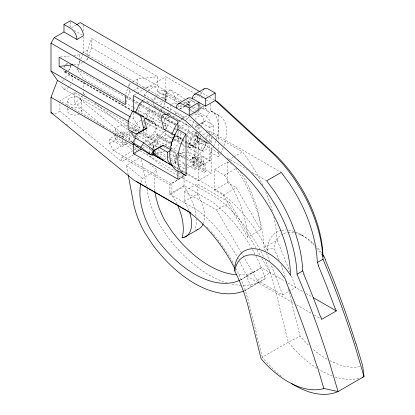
<?xml version="1.0" encoding="UTF-8"?>
<svg xmlns="http://www.w3.org/2000/svg" width="415" height="415" viewBox="0 0 415 415"><rect width="100%" height="100%" fill="white"/><g stroke="black" fill="none" stroke-linecap="round" stroke-linejoin="round"><path stroke-width="0.31" stroke-dasharray="2.08 1.56" d="M153.177 148.222L157.767 142.309L157.767 136.343L157.435 134.88L170.171 142.226L170.897 143.912L157.767 136.343M195.989 216.397A42.008 24.257 60 0 0 184.047 186.522L184.047 176.219L169.465 184.634L169.46 194.033L197.69 210.322M149.893 145.541L150.059 144.379L153.747 141.857L157.435 134.88M185.78 172.547L221.558 193.193L228.437 198.884A107.386 62.006 60 0 1 263.452 242.692L267.997 251.215L267.032 249.156L268.334 243.232A48.379 27.935 60 0 1 281.235 230.424M279.222 260.355A111.931 64.626 60 0 0 273.77 248.445L274.678 244.295A43.772 25.274 60 0 1 282.485 234.195M144.866 142.553L145.317 140.706L151.278 139.502L157.238 133.822L165.346 138.506L172.816 137.349M165.876 101.094L165.346 96.145L157.238 91.461L158.426 86.533L166.54 91.217L167.069 96.171L165.876 101.094L164.688 97.546L167.069 96.171M152.383 149.696L153.425 145.39L145.317 140.706M165.346 96.145L166.54 91.217M178.683 165.58L175.436 163.707L174.907 158.758L176.1 153.83L178.59 153.446M188.218 106.442L188.021 104.585L189.214 99.662L191.139 100.165L196.01 102.977M175.436 163.707L176.629 158.784L176.1 153.83L177.293 157.378M189.147 107.075L189.743 104.611L189.214 99.662M179.223 165.896L183.549 168.391L184.742 163.469L177.169 159.095M191.299 115.308L196.663 114.224L197.26 111.76M199.838 132.888L198.51 127.332L199.247 124.287L205.736 120.796L213.844 125.48L213.844 132.717L213.108 135.762M141.079 182.393L142.366 178.398L156.979 169.968L149.509 163.878M87.508 55.703L87.508 50.179L91.559 38.471L157.762 76.676L157.762 85.884L142.553 87.643M83.182 61.887L87.508 59.387L88.317 57.047M88.519 56.461L91.559 47.678L91.559 38.471M125.719 94.241L127.545 88.971M128.354 86.631L129.371 83.7L130.45 83.078M126.129 102.282L129.371 92.913L129.371 89.23M152.974 148.57L153.711 146.49L159.407 146.557M124.381 102.215L83.446 78.591L76.951 69.222L77.647 67.417M77.88 66.815L80.66 59.589M80.894 58.987L82.979 53.566M134.361 142.49L135.518 139.482M136.447 137.075L137.604 134.061M138.532 131.654L139.922 128.038L133.428 118.669L130.626 117.051M160.47 118.358L159.386 116.797L161.01 112.584M161.243 111.977L162.4 108.969M162.633 108.367L164.719 102.946M164.947 102.344L165.876 99.937L165.876 76.749L194.77 93.427M174.99 124.848L166.882 120.163L168.983 115.603M169.247 115.033L170.565 112.185M175.95 124.417L170 120.983L165.352 130.326M196.694 136.343A5.162 2.983 -60 0 1 195.055 144.342A5.162 2.983 -60 0 1 190.584 141.759A5.162 2.983 -60 0 1 196.694 136.343L209.425 143.74L206.307 142.926L202.624 150.91L196.663 156.585L197.851 160.133L191.891 165.813L189.51 167.188L183.549 168.391M210.213 142.034L212.06 138.045M146.915 129.459L146.568 130.18A7.688 4.435 -60 0 0 151.278 136.877A7.688 4.435 -60 0 0 155.983 124.744L155.117 123.945A7.688 4.435 -60 0 0 147.434 128.38M103.958 126.72L74.534 102.718L80.214 99.413L83.462 93.697L83.457 89.292M186.963 157.301L201.415 165.642L210.338 160.486L210.338 152.191L211.323 150.754A34.419 19.873 -60 0 0 213.694 146.194M210.338 152.191L218.451 156.875L219.436 155.433A34.419 19.873 -60 0 0 220.666 153.187M179.571 102.028L174.99 98.666L166.882 93.982L170 89.562L178.113 94.247L185.744 99.854M174.99 98.666L178.113 94.247M165.03 130.782L158.426 137.37L166.54 142.054L170.897 141.38M185.858 105.156L188.286 101.722L186.252 100.228M154.385 152.222L155.423 150.749M183.606 102.038L188.021 104.585L191.139 100.165L195.211 103.159M164.558 159.697L166.638 156.751M206.307 116.745L209.425 112.325L201.311 107.641L198.194 112.06L206.307 116.745L209.99 120.475L209.99 127.711L213.844 125.48M173.387 140.991L178.99 140.125L180.919 137.391L179.591 131.835M172.671 164.382L175.099 160.942L169.688 157.825M148.622 152.02L149.732 152.658L152.793 148.715M68.06 70.706L68.859 69.87A4.591 2.651 -60 0 0 70.483 65.689M160.766 109.498L161.57 108.709M200.191 132.261L201.529 130.943A7.688 4.435 -60 0 1 202.945 129.994M144.519 95.974L144.124 94.791L147.792 91.3M148.248 90.864L150.085 89.116L152.466 87.741L158.426 86.533M143.481 100.088L144.856 98.78M178.507 122.358L183.549 117.554L175.436 112.87L174.191 113.067M185.199 120.666L189.323 116.734M160.33 105.026L160.875 104.528A7.688 4.435 -60 0 0 163.064 101.219M200.305 127.291L198.941 128.541A7.688 4.435 -60 0 1 196.591 129.729M66.41 64.418L68.06 63.469M244.072 290.868A107.667 62.167 60 0 0 245.182 290.386L265.393 278.512L260.449 265.595L255.988 256.205M245.182 290.386L265.393 278.512M71.546 27.618L75.872 25.118M254.379 271.846L239.782 280.281A96.213 55.553 60 0 0 246.671 276.053L261.268 267.623L285.349 281.52M73.688 55.522L79.395 54.863L82.097 53.302M82.637 52.985L87.508 50.179M73.694 64.73L79.395 64.071L82.642 62.198M127.234 122.83L74.518 92.41L59.921 100.84L131.986 142.412M54.759 114.125L59.921 111.147L59.921 102.126M132.613 81.828L137.479 79.016L157.762 76.676M129.371 92.913L133.158 90.729M133.697 90.413L137.484 88.229L139.383 88.011M134.548 94.838L136.784 93.546M137.344 93.225L142.936 89.993M143.497 89.671L165.876 76.749M178.471 173.003L184.058 176.23L171.068 183.715L113.637 150.552L109.581 143.528L109.581 138.843L116.61 134.787M117.149 134.476L122.56 131.353L134.455 138.221M129.231 128.811L131.986 127.218L139.02 131.275M171.665 104.31L174.419 102.718L176.583 103.968M109.581 143.528L120.397 137.282M120.936 136.971L122.56 136.037L122.56 131.353M130.673 132.286L122.56 136.971L122.56 138.843M132.836 131.041L135.539 129.48L138.875 131.405M177.345 107.407L181.671 104.907M183.829 103.657L185.993 102.406A9.177 5.302 60 0 1 186.216 100.596M193.566 98.039L197.893 95.538M200.056 94.288L202.219 93.043A9.177 5.302 60 0 1 202.437 91.227M179.778 108.995L184.696 106.24M186.817 105.187L189.022 103.911L188.286 101.722M113.637 150.552L126.617 143.061L133.863 147.247M109.581 138.843L122.56 146.339L127.965 143.216M130.128 141.966L132.836 140.405M177.885 121.144L181.241 119.204M181.801 118.882L187.393 115.65M199.703 108.543L203.62 106.282M133.666 154.722L121.766 161.591L121.766 157.14L133.666 150.272M134.206 149.96L136.369 148.71L136.369 151.252M142.355 148.414L146.142 146.23M148.305 144.98L165.881 134.828L173.107 138.999M134.206 154.411L136.369 153.161M128.209 174.959L126.445 165.409L138.797 158.276M199.247 124.287L195.387 126.513L195.979 128.982M200.253 123.898L205.736 120.796M186.833 174.025L186.812 164.703L194.925 169.387L194.92 139.409L200.538 136.167M202.785 134.87L206.717 132.598M207.277 132.276L209.523 130.979L281.277 172.391M203.194 138.563L198.329 141.375L198.329 180.717L211.308 173.221L211.308 145.489M205.358 137.313L210.223 134.507M174.907 158.758L176.816 157.653M195.735 156.367L195.735 159.552L203.848 164.231L203.848 161.046L195.735 156.367L192.493 158.24L204.004 164.885L205.627 163.951L205.627 171.442L204.004 172.381L193.297 166.197L192.487 164.791L192.487 157.295L194.92 157.793L205.627 163.951M186.812 164.703L192.493 161.425L200.606 166.109L200.606 162.924L203.848 161.046M195.735 159.552L201.415 156.273L209.523 160.958L209.523 144.373M178.471 178.855L183.487 175.955M194.925 169.387L200.606 166.109M169.46 194.033L184.058 185.598L212.288 201.892A102.806 59.35 60 0 1 251.594 248.046M233.282 157.186L229.495 159.37L230.097 160.107M233.821 156.87L242.479 151.874L249.467 161.57L255.334 170.975A103.869 59.968 60 0 1 263.146 186.003M176.992 204.045A42.008 24.257 60 0 0 171.068 194.018L184.047 186.522M240.363 172.033L243.906 177.713A80.889 46.703 60 0 1 260.236 224.276L260.677 229.801L247.698 237.297L223.379 195.18L214.55 190.08L214.55 169.476L227.529 161.98L231.373 164.2M188.898 210.633A28.153 16.252 60 0 0 184.213 201.607L184.213 191.299L197.192 183.809L229.64 202.541L255.713 247.703M214.55 169.476L224.427 175.177L236.866 167.997M184.213 201.607L197.192 194.111L197.192 183.809M214.55 190.08L227.529 182.59L236.358 187.689L260.677 229.801M223.379 195.18L236.358 187.689M184.213 191.299L216.661 210.037L229.64 202.541M241.125 252.408L257.222 280.291L270.201 272.795L261.829 258.296M257.222 280.291L282.641 294.966L295.625 287.471L295.153 286.148A613.915 354.446 60 0 0 291.392 276.022M281.292 376.244A93.515 53.997 60 0 1 262.332 357.227L288.29 342.24L300.076 336.202L303.407 340.004A84.292 48.669 60 0 0 309.128 345.742M265.408 250.831L264.075 247.714L277.075 240.269L276.307 230.766A103.869 59.968 60 0 0 273.781 216.614M185.235 105.95L189.022 103.911M179.757 109.046L184.623 106.432M198.09 125.06L195.387 126.513L198.51 127.332M165.232 144.845L170.171 142.226M156.066 153.726L164.724 151.48M182.46 138.055L181.101 138.377A7.688 4.435 -60 0 1 178.87 130.305M157.238 91.461L163.199 90.252L181.402 100.762M197.851 109.295L203.812 108.092L205.741 108.595L209.425 112.325M142.931 145.873L144.124 145.629L152.238 150.313L152.367 151.553M178.782 164.672L184.742 163.469M140.981 120.594L140.446 120.682A7.688 4.435 -60 0 0 134.149 132.395M144.124 94.791L152.238 99.475L157.84 98.609M161.575 98.028L164.688 97.546M155.916 102.64L162.763 101.576M167.344 114.125L171.079 113.549M169.782 117.481L164.179 118.353L161.684 117.699M172.272 117.097L176.007 116.516M173.439 137.251L177.796 136.577L180.919 137.391M179.213 153.348L188.55 151.9L196.663 156.585M177.916 157.285L189.743 155.449L197.851 160.133M60.383 57.057L71.157 55.812M66.41 71.66L65.612 71.743A4.591 2.651 -60 0 1 64.102 70.343M267.032 249.156L273.77 248.445M192.487 164.791L194.92 165.258L205.627 171.442M166.882 120.163L170 120.983M196.715 132.069L198.194 138.242L201.311 139.061L200.575 135.975M207.111 143.019C205.601 142.366 204.118 143.59 203.194 144.685A4.591 2.651 -60 0 0 203.194 151.174L204.766 150.759L206.437 149.301A4.591 2.651 -60 0 0 207.111 143.019L178.471 126.487M210.332 104.321L210.332 110.701L219.431 115.692A34.419 19.873 -60 0 1 223.944 145.629M210.332 110.701L219.431 115.692M332.368 375.933L327.72 374.107L320.686 370.533A93.515 53.997 60 0 1 319.13 369.62M145.385 118.337L154.069 122.026M329.785 360.604L339.252 364.754A84.323 48.69 60 0 0 360.879 366.445M199.978 91.746L207.625 96.161M209.565 97.281L214.119 99.906M198.105 95.351L203.106 98.236M206.442 100.16L209.777 102.085M74.254 30.43L82.367 35.109M196.549 103.288L198.173 104.227M198.712 104.539L205.741 108.595M91.559 47.678L157.762 85.884M185.993 102.406L191.403 105.529M193.525 106.8L198.977 109.897M162.893 93.681L178.44 102.655M184.545 106.183L187.876 108.108M190.101 109.389L193.987 111.635M194.542 111.957L202.318 116.444M188.55 109.539L192.876 112.034M193.416 112.346L196.663 114.224M177.127 104.279L182.533 107.402M165.876 99.937L83.441 52.363L83.441 36.805M201.877 123.027L209.99 127.711M167.271 107.132L198.925 125.408M211.308 133.879L242.479 151.874M147.304 101.753L186.729 124.516M154.442 106.458L191.647 127.939M186.688 136.525A8.03 4.638 -60 0 1 194.718 131.892L197.716 133.625A8.03 4.638 -60 0 1 195.175 146.064A8.03 4.638 -60 0 1 188.218 142.049A8.03 4.638 -60 0 1 197.716 133.625M154.141 111.116A5.737 3.31 -60 0 1 152.326 120.002A5.737 3.31 -60 0 1 147.356 117.134A5.737 3.31 -60 0 1 154.141 111.116L161.399 115.303M161.959 115.629L175.913 123.686M178.704 125.294L196.57 135.612A5.737 3.31 -60 0 1 194.754 144.498A5.737 3.31 -60 0 1 189.785 141.629A5.737 3.31 -60 0 1 196.57 135.612M125.875 95.476L132.608 99.361M133.168 99.683L138.776 102.92M139.336 103.242L152.232 110.686A5.162 2.983 -60 0 1 150.598 118.685A5.162 2.983 -60 0 1 146.127 116.101A5.162 2.983 -60 0 1 152.232 110.686M126.248 96.332L139.165 103.792M139.725 104.113L175.104 124.542M198.194 138.242L206.307 142.926M76.951 69.222L124.619 96.731M125.18 97.058L138.081 104.497M138.641 104.824L159.386 116.797M194.92 139.409L220.033 153.908M227.161 158.011L247.169 169.559M252.185 172.453L266.679 180.821M159.599 111.101A7.688 4.435 -60 0 0 158.39 119.313L161.414 121.481M163.64 122.762L173.076 128.209M173.631 128.531L176.411 130.134M176.966 130.455L184.182 134.621M186.958 136.224L198.619 142.957A7.688 4.435 -60 0 0 206.027 139.409M124.941 102.541L132.795 107.07M133.355 107.397L161.954 123.898M164.195 125.195L165.881 126.165L165.881 129.262M167.525 130.393L171.851 132.888M64.942 71.536L132.328 110.442M144.685 117.575L162.089 127.623M176.131 135.731L185.116 140.918M185.676 141.24L202.52 150.967M64.922 77.745A7.688 4.441 -60 0 1 71.064 75.447L131.975 110.597M144.908 118.021L162.893 128.432M175.664 135.809L185.106 141.256M185.661 141.577L195.408 147.507A7.688 4.435 -60 0 1 192.109 158.613L189.292 160.237A7.688 4.435 -60 0 1 186.859 160.019M64.636 72.054L131.934 110.893M145.39 118.659L147.071 119.629M191.533 145.286L199.625 149.96M148.409 121.05L162.924 129.428M171.296 134.263L173.527 135.555M174.087 135.876L181.345 140.068M181.905 140.389L185.251 142.324M185.811 142.646L190.833 145.546M189.686 147.532L186.688 145.8A8.03 4.638 -60 0 0 194.718 141.162A8.03 4.638 -60 0 0 194.718 131.892M144.062 121.351L142.952 120.708A7.688 4.435 -60 0 1 144.747 124.012M146.288 122.633L182.377 143.471A7.688 4.435 -60 0 1 183.586 150.287L182.782 152.103A7.688 4.435 -60 0 1 179.026 156.341M173.662 139.321L181.438 143.813M181.998 144.13L186.444 146.697M186.999 147.019L210.338 160.486M129.267 121.891L139.922 128.038M127.794 123.156L140.69 130.601M142.936 131.892L170.85 147.999M171.405 148.321L179.187 152.813M179.742 153.135L186.408 156.984M141.095 132.686L157.767 142.309M63.376 88.763L128.199 126.17M128.759 126.492L139.207 132.79M147.434 137.256L161.316 145.271M163.536 146.557L165.756 147.839M166.311 148.16L167.976 149.12M170.757 150.723L177.418 154.572M177.973 154.894L185.194 159.059M153.747 141.857L160.299 145.644M135.679 134.237L157.892 147.06M169.553 153.794L175.104 157M150.059 144.379L153.711 146.49M166.986 156.263L169.149 157.508M153.955 150.339L166.643 157.664M171.058 160.216L177.677 164.034M173.48 165.445L178.512 168.35M181.308 169.963L185.225 172.22M174.046 166.659L179.052 169.543M181.832 171.141L185.168 173.06M173.693 166.493L178.73 169.403M181.531 171.016L198.329 180.717M134.424 147.569L139.71 150.64M139.995 150.785L178.009 172.739M121.766 157.14L169.465 184.634M287.886 283.004L303.266 291.859M306.068 293.478L312.225 297.031M246.671 276.058L294.266 303.526M296.507 304.818L311.629 313.543M314.425 315.161L321.708 319.363M170.907 149.877L186.055 158.629M186.62 158.955L211.308 173.221M300.574 234.402L303.853 236.311M65.326 70.903L70.498 74.643M197.244 104.653L199.278 106.147M199.786 106.52L201.311 107.641M188.021 104.585L191.58 107.205M192.088 107.578L197.177 111.313M157.83 149.535L166.477 155.89M139.71 133.168L145.24 137.329M83.462 93.697L86.968 96.565M94.994 103.117L127.094 129.319M130.103 131.773L131.109 132.593M131.607 133.002L139.134 139.144M154.178 151.428L165.212 160.434M80.214 99.413L132.162 141.811M146.651 153.633L162.638 166.68L217.968 198.614A102.79 59.35 60 0 1 257.881 245.841L259.671 249.202M113.43 134.45L132.878 150.313M59.921 111.147L121.766 161.591M126.445 165.409L142.366 178.398M66.234 124.204L67.733 125.429M170 89.562L173.683 93.292L174.419 95.481L174.419 102.718M163.199 90.252L166.882 93.982M175.099 160.942L177.553 163.432M198.619 142.957L197.815 142.07A7.688 4.435 -60 0 1 199.024 133.863M321.469 252.756L319.7 250.292A43.772 25.274 60 0 0 316.412 246.479M235.736 168.008L242.355 178.471A103.864 59.968 60 0 1 264.075 247.714M224.427 175.177L230.927 185.209A80.889 46.703 60 0 1 247.257 231.772L247.698 237.297M162.996 122L165.881 126.165M257.004 249.934L260.221 255.51M192.487 157.295L193.297 158.701L193.297 166.197M216.661 210.037L240.804 251.853M122.56 136.037L123.805 138.195M125.366 140.898L126.617 143.061M260.807 251.329L262.228 253.996A102.79 59.35 60 0 1 263.847 257.31M252.424 249.524L254.846 254.079M237.603 257.549L238.262 258.773M239.683 261.44L245.851 274.025L250.79 286.947M234.568 265.787L231.923 260.828A102.79 59.35 60 0 0 216.869 238.469M277.075 240.269L278.387 243.335A613.915 354.446 60 0 1 289.805 271.856M282.641 294.966L282.169 293.638A613.915 354.446 60 0 0 270.762 263.888M183.549 117.554L183.944 118.737M175.436 112.87L175.835 114.052M188.55 151.9L189.743 155.449M178.99 140.125L176.915 132.873M163.386 115.987L166.835 129.459M152.238 99.475L152.632 100.658M165.346 138.506L166.54 142.054M157.238 133.822L158.426 137.37M285.193 277.07L284.861 275.871A111.931 64.626 60 0 0 280.836 264.371M288.295 288.601L300.076 336.202M262.332 357.227L248.808 302.582A102.79 59.35 60 0 0 236.275 268.982M178.113 125.662L178.849 128.749M175.732 127.934L176.323 130.403M141.515 159.526L146.459 186.268M146.931 188.815L148.606 197.327L150.495 204.045A65.632 37.895 60 0 0 159.236 224.022L167.255 236.353A107.667 62.167 60 0 0 226.823 282.807M153.425 145.39L153.825 149.104M192.7 125.942L192.685 125.294A7.688 4.435 -60 0 1 194.402 120.35M153.275 103.179L153.296 104.149A7.688 4.435 -60 0 0 158.099 106.639M149.727 147.294L149.732 152.658M83.446 81.739L83.457 88.665M74.518 92.41L74.534 102.718M227.529 161.98L227.529 182.59M218.446 115.386L218.446 141.318M218.451 143.906L218.451 149.742M218.451 152.336L218.451 156.875M211.308 137.106L211.308 142.91M209.523 130.979L209.523 132.893M209.523 135.44L209.523 141.183M204.004 164.885L204.004 172.381M201.415 156.273L201.415 165.642M171.411 146.967L171.411 149.981M171.068 183.715L171.068 194.018M170.565 104.948L170.565 110.976M165.881 129.879L165.881 134.828M137.479 79.016L137.479 84.546M137.479 87L137.484 88.229M135.539 129.48L135.539 132.603M135.539 135.098L135.539 136.971M133.428 112.875L133.428 118.669M131.986 127.218L131.986 130.839M129.444 130.103L129.444 138.843M129.371 83.7L129.371 88.613M122.56 139.471L122.56 146.339M115.676 129.48L115.676 133.225M115.676 133.848L115.676 138.843M87.508 58.162L87.508 59.387M83.436 25.139L83.441 30.975M81.413 100.845A6.884 3.974 0 0 1 71.09 104.284A6.884 3.974 0 0 1 71.09 97.401A6.884 3.974 0 0 1 81.413 100.845L81.418 111.147M79.395 54.863L79.395 59.776M79.395 60.388L79.395 64.071M70.467 22L70.467 26.996M67.65 100.845L67.65 107.283M67.65 107.931L67.65 111.147M327.134 359.255A84.292 48.669 60 0 1 312.744 348.989M206.836 226.979A102.79 59.35 60 0 1 209.85 230.201M211.121 231.617A102.79 59.35 60 0 1 216.495 237.997M259.78 281.956A107.667 62.167 60 0 1 241.997 285.359M241.333 285.338A107.667 62.167 60 0 1 230.984 283.917M261.268 267.623A96.192 55.543 60 0 1 237.899 274.87M358.71 378.35A93.515 53.997 60 0 1 334.111 376.618M317.05 368.333A93.515 53.997 60 0 1 288.29 342.24L274.766 287.595A102.79 59.35 60 0 0 265.133 260.086M146.889 124.806A8.834 5.099 -60 0 1 155.755 124.593A8.834 5.099 -60 0 1 149.519 136.971A8.834 5.099 -60 0 1 143.621 131.296M281.863 230.289A48.379 27.935 60 0 1 286.137 229.941M288.627 230.138A48.379 27.935 60 0 1 293.903 231.388M295.594 232.006A48.379 27.935 60 0 1 314.311 245.488M316.443 247.869A48.379 27.935 60 0 1 322.066 255.267M197.696 210.281A102.77 59.402 60 0 1 237.022 256.46M154.914 191.087A54.142 31.26 60 0 1 156.979 169.968M70.866 65.477A5.162 2.983 -60 0 1 69.046 70.182M66.276 72.2A5.162 2.983 -60 0 1 63.568 69.694M64.055 67.303A5.162 2.983 -60 0 1 64.424 66.488M65.394 64.989A5.162 2.983 -60 0 1 67.22 63.371M283.642 233.619A43.772 25.274 60 0 1 287.502 232.483M288.088 232.4A43.772 25.274 60 0 1 294.199 232.633M294.78 232.748A43.772 25.274 60 0 1 314.228 244.243M211.318 111.007A34.419 19.873 -60 0 1 213.964 145.613M223.073 147.963A34.419 19.873 -60 0 1 220.962 152.611M71.064 75.447A7.688 4.441 -60 0 1 72.148 81.916M71.064 84.323A7.688 4.441 -60 0 1 64.709 89.121A7.688 4.441 -60 0 1 61.866 84.105M62.515 81.682A7.688 4.441 -60 0 1 64.201 78.627M71.09 107.708A6.884 3.974 0 0 1 79.4 108.336A6.884 3.974 0 0 1 80.494 113.134M79.4 113.959A6.884 3.974 0 0 1 70.343 114.301A6.884 3.974 0 0 1 68.574 109.161M185.215 143.709A8.03 4.638 -60 0 1 185.215 140.317M179.571 128.972A7.688 4.435 -60 0 1 185.194 124.391A7.688 4.435 -60 0 1 188.716 127.587L188.68 129.247A7.688 4.435 -60 0 1 186.786 134.185M138.48 112.382A7.688 4.435 -60 0 1 143.315 102.692A7.688 4.435 -60 0 1 149.291 104.829M149.255 106.484A7.688 4.435 -60 0 1 143.035 115.292M194.951 119.52A7.688 4.435 -60 0 1 202.427 116.542A7.688 4.435 -60 0 1 201.514 125.735M156.455 95.611A7.688 4.435 -60 0 1 162.41 93.354A7.688 4.435 -60 0 1 163.738 99.387M153.26 102.536A7.688 4.435 -60 0 1 155.246 97.167M206.701 129.895A7.688 4.435 -60 0 1 207.5 130.782M208.04 134.19A7.688 4.435 -60 0 1 206.297 138.994M163.52 107.231A7.688 4.435 -60 0 1 168.661 110.862M168.402 112.621A7.688 4.435 -60 0 1 167.795 114.452M167.593 114.903A7.688 4.435 -60 0 1 162.95 120.096M160.273 120.635A7.688 4.435 -60 0 1 159.194 120.194M177.615 157.026A7.688 4.435 -60 0 1 173.429 151.999A7.688 4.435 -60 0 1 179.871 143.445M144.633 125.709A7.688 4.435 -60 0 1 144.161 127.524M140.54 132.883A7.688 4.435 -60 0 1 138.651 134.087M138.185 134.263A7.688 4.435 -60 0 1 137.282 134.47M186.859 151.143A7.688 4.435 -60 0 1 194.547 146.708M265.735 191.912A103.869 59.968 60 0 1 272.333 210.96M266.394 253.202A613.915 354.446 60 0 1 269.563 260.916M196.202 218.845A42.008 24.257 60 0 1 195.055 230.346M197.192 194.111A28.153 16.252 60 0 1 203.345 223.467M119.115 135.404A6.884 3.974 0 0 1 127.426 136.037A6.884 3.974 0 0 1 128.52 140.83M125.999 142.288A6.884 3.974 0 0 1 117.097 141.266A6.884 3.974 0 0 1 117.689 136.037M128.52 131.467A6.884 3.974 0 0 1 118.612 132.733A6.884 3.974 0 0 1 117.284 126.923A6.884 3.974 0 0 1 127.426 126.668M128.52 127.493A6.884 3.974 0 0 1 129.205 128.448M64.424 67.313A4.591 2.651 -60 0 1 64.942 66.239M203.153 149.011A5.162 2.983 -60 0 0 204.787 141.017A5.162 2.983 -60 0 0 198.681 146.433A5.162 2.983 -60 0 0 203.153 149.011"/><path stroke-width="0.62" d="M133.428 111.588L133.428 95.486L177.885 121.144L177.89 129.433L176.904 130.881A34.419 19.873 -60 0 0 176.904 170.622L177.916 170.933L177.916 179.176L133.433 153.571L133.433 144.902L133.895 143.699M356.163 343.879L362.694 365.89L364.007 376.566L338.054 391.558L323.835 388.445L322.533 388.881A84.421 48.742 60 0 1 300.33 387.32L294.572 385.058L288.197 381.816A84.39 48.726 60 0 1 264.443 362.544L261.087 358.705L248.367 307.318C245.182 294.775 240.555 282.636 234.823 271.042L235.741 266.876A43.902 25.346 60 0 1 280.825 272.8L285.079 278.709L286.454 281.93M142.734 130.637L143.471 127.597L140.664 115.868L132.551 111.184L128.868 119.167L128.131 122.207L128.131 129.444L136.245 134.128L146.588 128.411L143.782 116.682L135.674 111.998L132.551 111.184M153.509 152.186L152.767 155.267L150.837 154.759L136.234 146.329L132.551 142.604L135.674 138.185L131.986 134.455L131.986 131.441M234.625 268.251A107.288 61.949 60 0 0 195.973 217.683L189.105 212.003L133.76 180.063L50.998 112.548L50.998 97.328L57.483 80.463L50.993 71.095L50.993 43.15L54.235 37.609L63.977 31.991L76.957 39.482L83.446 35.737A9.177 5.302 60 0 0 76.957 24.495L70.467 20.75L63.977 24.495L63.977 31.991M135.674 111.998L139.357 104.02L143.025 100.523M166.099 114.322L162.986 114.805L161.056 117.533L163.863 129.262L171.976 133.946L175.659 125.963L177.589 123.234M174.015 134.138L175.099 134.761L171.411 142.744L171.411 145.758M186.003 134.112L185.017 135.56A34.419 19.873 -60 0 0 185.023 175.306L186.029 175.618L186.003 134.112L177.89 129.433M140.664 147.289L143.782 142.864L153.955 150.339L150.837 154.759L140.664 147.289L132.551 142.604M76.412 24.807L80.194 22.618L199.978 91.746M178.16 103.828L187.896 98.205M194.386 94.459L204.118 88.841M136.245 134.128L140.099 131.903M176.261 108.03A9.177 5.302 60 0 1 182.75 104.279L189.24 108.025L198.977 102.406L198.977 109.897L189.24 115.52L54.235 37.609M187.336 98.62A9.177 5.302 60 0 1 192.482 98.661A9.177 5.302 60 0 1 198.972 94.911L205.466 98.656L215.198 93.038L215.198 100.534L267.447 148.482A103.869 59.973 60 0 1 295.392 180.572L301.259 189.977A103.869 59.973 60 0 1 322.989 259.219L324.317 262.337A613.915 354.472 60 0 1 355.614 348.045L364.007 376.566A93.515 53.997 60 0 1 362.29 377.261M192.482 98.661L205.466 106.152L215.198 100.534M133.433 153.571L141.24 149.063M163.863 160.683L153.69 153.208L152.953 151.013L163.303 145.297L170.871 149.67M152.953 151.013L163.303 145.297M159.443 147.522L167.556 152.206L170.311 150.619M177.516 205.145A42.008 24.257 60 0 1 182.076 237.842L183.16 237.219M184.639 237.167L197.618 229.677M291.091 383.325A93.515 53.997 60 0 0 294.728 385.519L301.762 389.094L308.153 391.61A93.515 53.997 60 0 0 338.054 391.558L329.655 363.032A613.915 354.472 60 0 0 298.364 277.324L297.031 274.211L302.706 270.933A103.864 59.973 60 0 0 280.981 201.685L275.114 192.28L266.679 180.821L281.277 172.391L289.712 183.85L295.579 193.255A103.869 59.973 60 0 1 317.309 262.498L318.637 265.616M317.309 262.498L322.989 259.219M335.413 308.423L336.306 310.928L321.708 319.363L320.816 316.853M140.638 131.612L146.588 128.411L143.471 127.597M152.974 152.637L152.974 154.53L155.449 153.887M59.117 66.416L125.314 104.622L125.314 95.409L59.112 57.203L59.117 66.416L73.056 64.802M140.664 115.868L143.782 116.682M163.863 129.262L165.113 129.589M171.976 133.946L175.099 134.761M136.234 146.329L138.164 146.837M215.198 93.038L208.709 89.292A9.177 5.302 60 0 0 203.558 89.251M215.172 100.518L217.974 102.137L277.075 156.481A99.273 57.317 60 0 1 322.268 246.593L323.077 256.807M63.977 24.495L70.467 28.241A9.177 5.302 60 0 1 76.957 39.482M50.993 43.15L185.536 120.796L244.648 175.161A99.367 57.374 60 0 1 289.888 265.356L290.697 275.555A48.508 28.007 60 0 0 235.881 262.062L234.579 268.002L234.823 271.042M50.993 71.095L130.066 116.729M57.483 80.463L128.707 121.564M135.674 138.185L143.782 142.864M152.917 154.499L172.936 166.021M152.974 154.53L163.614 160.672M164.734 161.321L166.415 162.291M168.091 163.261L169.771 164.231M170.892 164.874L172.573 165.844M50.998 97.328L133.433 144.902M177.916 170.933L186.029 175.618M50.998 112.548L53.162 113.798M136.68 181.671L190.895 212.957M313.346 297.68L336.306 310.928M171.976 165.367L168.293 161.637L167.556 159.443L167.556 152.206M322.533 254.234L323.944 256.211L325.334 259.453M304.039 274.045L302.706 270.933M317.288 366.367L323.835 388.445M128.328 175.597L134.009 205.757L135.892 212.475A65.632 37.895 60 0 0 144.633 232.452L152.658 244.783A107.667 62.167 60 0 0 243.506 291.091M205.466 98.656L205.466 106.152M189.24 108.025L189.24 115.52L241.489 163.474A103.869 59.973 60 0 1 269.434 195.558L275.301 204.963A103.869 59.973 60 0 1 297.031 274.211M325.153 259.484A604.733 348.833 60 0 1 355.971 343.869M286.106 281.982A604.831 348.725 60 0 1 316.93 366.346M303.723 274.097A613.915 354.488 60 0 1 320.489 316.868M239.782 280.281A96.213 55.553 60 0 1 157.114 239.543L150.505 229.355A54.142 31.26 60 0 1 143.294 212.874L141.738 207.334A54.142 31.26 60 0 1 140.789 183.612M236.7 274.808A96.192 55.543 60 0 1 171.717 231.103L165.108 220.925A54.142 31.26 60 0 1 157.897 204.445L156.341 198.904A54.142 31.26 60 0 1 154.987 191.678M318.326 265.662A613.915 354.488 60 0 1 335.092 308.438M203.117 224.017A28.153 16.252 60 0 1 196.627 230.019M189.339 211.806A28.153 16.252 60 0 1 182.076 237.842"/></g></svg>
